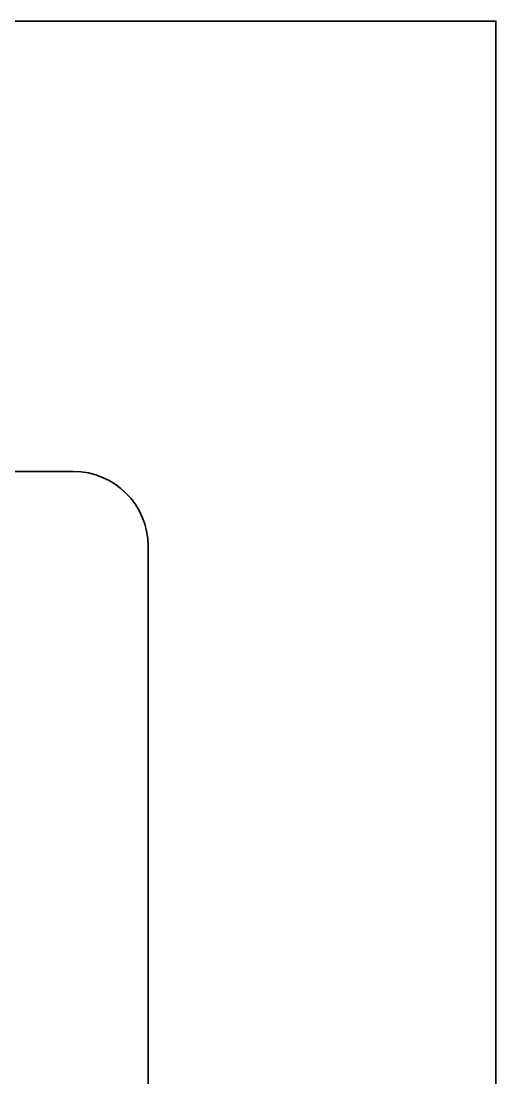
# Model space of a CAD drawing. Header units: inches. Extents: x 10 to 200, y 59 to 239.
# Drawn here: x 162.2 to 200.3, y 153.6 to 238.5 of the extents above; entities that cross this region are included whole.
import ezdxf

# ---------------------------------------------------------------- set-up
doc = ezdxf.new("R2010")
doc.units = ezdxf.units.IN
doc.header["$MEASUREMENT"] = 0
doc.layers.add('Construction', color=7, linetype='Continuous')
doc.layers.add('Forme top', color=7, linetype='Continuous')

# ---------------------------------------------------------------- blocks, each defined once
blk = doc.blocks.new('block 49')
at = {"layer": 'Forme top', "color": 7, "lineweight": 35, "true_color": 0xffffff}
blk.add_lwpolyline([(93.429, 238.519), (105.304, 238.519), (117.179, 238.519), (129.054, 238.519), (140.929, 238.519), (152.804, 238.519), (164.679, 238.519), (176.554, 238.519), (188.429, 238.519), (200.304, 238.519), (200.304, 227.27), (200.304, 216.02), (200.304, 204.77), (200.304, 193.519), (200.304, 182.269), (200.304, 171.019), (200.304, 159.769), (200.304, 148.519)], dxfattribs=at)
blk = doc.blocks.new('block 50')
at = {"layer": 'Construction', "color": 7, "lineweight": 35, "true_color": 0xffffff}
for points in [[(166.37, 202.308), (162.626, 202.308), (158.882, 202.308)], [(172.37, 148.52), (172.37, 154.493), (172.37, 160.467), (172.37, 166.44), (172.37, 172.414), (172.37, 178.387), (172.37, 184.361), (172.37, 190.335), (172.37, 196.308), (172.339, 196.922), (172.248, 197.517), (172.101, 198.092), (171.899, 198.644), (171.646, 199.168), (171.346, 199.663), (171, 200.125), (170.613, 200.551), (170.187, 200.938), (169.725, 201.284), (169.231, 201.584), (168.706, 201.837), (168.155, 202.039), (167.58, 202.187), (166.984, 202.277), (166.37, 202.308), (166.37, 202.308)]]:
    blk.add_lwpolyline(points, dxfattribs=at)

msp = doc.modelspace()

# ---------------------------------------------------------------- block references
at = {"layer": 'Construction'}
msp.add_blockref('block 50', (0, 0), dxfattribs=at)
at = {"layer": 'Forme top'}
msp.add_blockref('block 49', (0, 0), dxfattribs=at)

doc.saveas('drawing.dxf')
